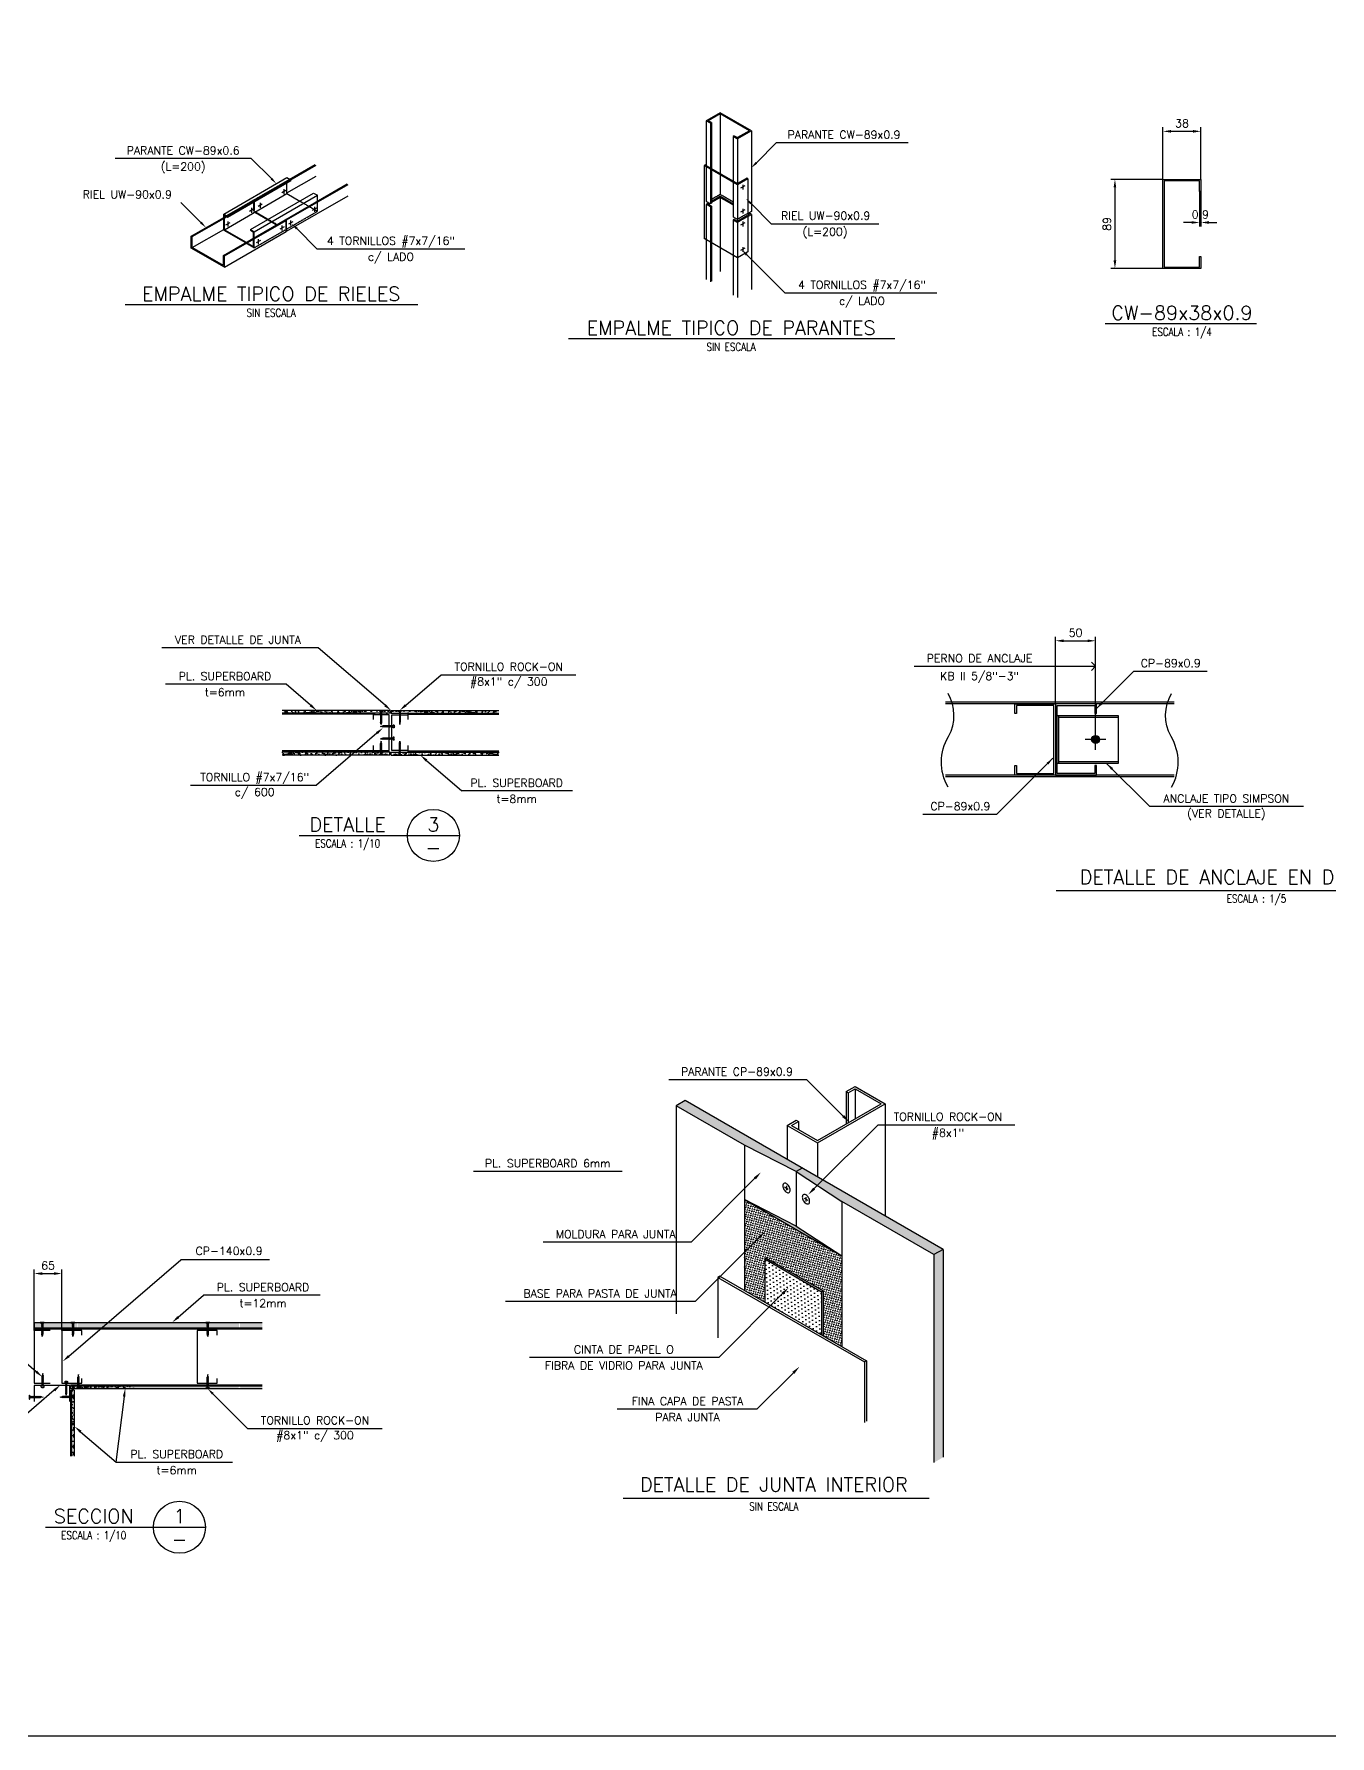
# Model space of a CAD drawing. Header units: millimetres. Extents: x -249630 to 95394, y -188036 to 109963.
# Drawn here: x 45559 to 57700, y 209 to 16156 of the extents above; entities that cross this region are included whole.
import ezdxf
from ezdxf.enums import TextEntityAlignment as Align

# ---------------------------------------------------------------- set-up
doc = ezdxf.new("R2010")
doc.units = ezdxf.units.MM
doc.header["$PDMODE"] = 2
doc.linetypes.add('HID1P5', pattern=[2, 1.5, -0.5])
doc.linetypes.add('HID2', pattern=[2.5, 2, -0.5])
for name, color, linetype in [('05', 5, 'Continuous'), ('cotas', 1, 'Continuous'), ('DETALLES', 3, 'Continuous'), ('GENERAL', 3, 'Continuous'), ('SCREW', 2, 'Continuous'), ('SIMBOLOS', 2, 'Continuous'), ('TEXTOS', 11, 'Continuous'), ('TITULOS', 180, 'Continuous')]:
    doc.layers.add(name, color=color, linetype=linetype)
doc.styles.add('ROMANS', font='romans')
doc.dimstyles.new('1-37°5', dxfattribs={"dimscale": 0, "dimtxt": 75, "dimasz": 75, "dimexe": 37.5, "dimexo": 0, "dimgap": 37.5, "dimtad": 1, "dimdec": 0, "dimzin": 0, "dimdsep": 46, "dimtxsty": 'ROMANS', "dimcen": 0.09, "dimclrd": 1, "dimclre": 1, "dimclrt": 4, "dimadec": 0, "dimazin": 0, "dimtfac": 1, "dimtdec": 1, "dimtix": 1, "dimtmove": 2, "dimatfit": 3, "dimfxl": 1, "dimtolj": 1, "dimtzin": 0, "dimarcsym": 0})
doc.dimstyles.new('1-4', dxfattribs={"dimscale": 0, "dimtxt": 75, "dimasz": 75, "dimexe": 37.5, "dimexo": 0, "dimgap": 37.5, "dimtad": 1, "dimdec": 0, "dimlfac": 0.106667, "dimzin": 0, "dimdsep": 46, "dimtxsty": 'ROMANS', "dimcen": 0.09, "dimclrd": 1, "dimclre": 1, "dimclrt": 4, "dimadec": 0, "dimazin": 0, "dimtfac": 1, "dimtdec": 0, "dimtix": 1, "dimtmove": 2, "dimatfit": 3, "dimfxl": 1, "dimtolj": 1, "dimtzin": 0, "dimarcsym": 0})
doc.dimstyles.get("Standard").update_dxf_attribs({"dimtxt": 0.18, "dimasz": 0.18, "dimexe": 0.18, "dimexo": 0.0625, "dimgap": 0.09, "dimtad": 0, "dimtih": 1, "dimtoh": 1, "dimdec": 4, "dimzin": 0, "dimdsep": 46, "dimtxsty": 'Standard', "dimcen": 0.09, "dimadec": 0, "dimazin": 0, "dimtfac": 1, "dimtdec": 4, "dimtofl": 0, "dimtmove": 0, "dimatfit": 3, "dimfxl": 1, "dimtolj": 1, "dimtzin": 0, "dimarcsym": 0})
pattern_1 = [(127.5, (12200.59, -8164.176), (-38.536475, -1.259867), [0, -30.4, 0, -34, 0, -32.5]), (97.5, (12200.59, -8164.176), (-56.44292, 35.395534), [0, -16.4, 0, -27.4, 0, -10.5]), (57.5, (12200.59, -8188.776), (-0.11318, 62.282837), [0, -10, 0, -36, 0, -47]), (47.5, (12200.59, -8188.776), (-17.55351, 60.12253), [0, -5, 0, -23.6, 0, -27])]
pattern_2 = [(52.5, (87622.742, -8573.42), (38.536475, -1.259867), [0, -30.4, 0, -34, 0, -32.5]), (82.5, (87622.74, -8573.42), (56.44292, 35.395534), [0, -16.4, 0, -27.4, 0, -10.5]), (122.5, (87622.742, -8598.02), (0.11318, 62.282837), [0, -10, 0, -36, 0, -47]), (132.5, (87622.74, -8598.02), (17.55351, 60.12253), [0, -5, 0, -23.6, 0, -27])]
pattern_3 = [(37.5, (387.368, 47582.122), (-1.259867, 38.536475), [0, -30.4, 0, -34, 0, -32.5]), (7.5, (387.37, 47582.12), (35.395534, 56.44292), [0, -16.4, 0, -27.4, 0, -10.5]), (327.5, (362.768, 47582.122), (62.282837, 0.113181), [0, -10, 0, -36, 0, -47]), (317.5, (362.77, 47582.12), (60.12253, 17.55351), [0, -5, 0, -23.6, 0, -27])]
pattern_4 = [(142.5, (97409.544, 47582.122), (1.259867, 38.536475), [0, -30.4, 0, -34, 0, -32.5]), (172.5, (97409.544, 47582.12), (-35.395534, 56.44292), [0, -16.4, 0, -27.4, 0, -10.5]), (212.5, (97434.144, 47582.122), (-62.282837, 0.113181), [0, -10, 0, -36, 0, -47]), (222.5, (97434.144, 47582.12), (-60.12253, 17.55351), [0, -5, 0, -23.6, 0, -27])]

# ---------------------------------------------------------------- blocks, each defined once
blk = doc.blocks.new('SCREW3')
at = {"layer": 'SIMBOLOS', "color": 1}
for p, q in [((-3.6, 3), (-3.6, 1)), ((-3.6, 1), (3.6, 1)), ((-2, -0.8), (2, 0.8)), ((-1.2, 1), (-1.2, -25)), ((-1.2, 1), (1.2, 1)), ((1.2, 1), (1.2, -25)), ((3.6, 3), (3.6, 1)), ((-2, -3.3), (2, -1.7)), ((-2, -5.8), (2, -4.2)), ((-2, -8.3), (2, -6.7)), ((-2, -10.8), (2, -9.2)), ((-2, -13.3), (2, -11.7)), ((-2, -15.8), (2, -14.2)), ((-2, -18.3), (2, -16.7)), ((-2, -20.8), (2, -19.2)), ((-2, -23.3), (2, -21.7)), ((-2, -25.8), (2, -24.2)), ((-1.2, -25), (0, -31)), ((0, -31), (1.2, -25))]:
    blk.add_line(p, q, dxfattribs=at)
blk.add_arc((0, -3), 6.98, 58.9518, 121.0482, dxfattribs=at)
blk = doc.blocks.new('SCREW1')
at = {"layer": 'SIMBOLOS', "color": 1}
for p, q in [((-5, 0), (5, 0)), ((-5, 0), (-5, -1)), ((5, 0), (5, -1)), ((-5, -1), (5, -1)), ((-5, -1), (-1.2, -3)), ((-2, -7.3), (2, -5.7)), ((-2, -9.8), (2, -8.2)), ((-2, -12.3), (2, -10.7)), ((-2, -14.8), (2, -13.2)), ((-2, -17.3), (2, -15.7)), ((-2, -19.8), (2, -18.2)), ((-2, -22.3), (2, -20.7)), ((-2, -24.8), (2, -23.2)), ((-2, -27.3), (2, -25.7)), ((-2, -29.8), (2, -28.2)), ((-1.2, -3), (-1.2, -29)), ((-1.2, -3), (1.2, -3)), ((-1.2, -29), (0, -35)), ((0, -35), (1.2, -29)), ((5, -1), (1.2, -3)), ((1.2, -3), (1.2, -29))]:
    blk.add_line(p, q, dxfattribs=at)
blk = doc.blocks.new('*D274')
at = {"layer": 'Defpoints', "color": 0, "transparency": 16777216}
for p in [(45820, 4542), (45560, 4009), (45820, 4009)]:
    blk.add_point(p, dxfattribs=at)
at = {"layer": 'GENERAL', "color": 1, "lineweight": -2, "transparency": 16777216}
for p, q in [((45560, 4009), (45560, 4579)), ((45635, 4542), (45745, 4542)), ((45820, 4009), (45820, 4579))]:
    blk.add_line(p, q, dxfattribs=at)
at = {"layer": 'GENERAL', "color": 1, "transparency": 16777216}
for points in [[(45635, 4554), (45635, 4529), (45560, 4542)], [(45745, 4554), (45745, 4529), (45820, 4542)]]:
    blk.add_solid(points, dxfattribs=at)
at = {"layer": 'GENERAL', "color": 4, "transparency": 16777216, "insert": (45690, 4617), "char_height": 75, "attachment_point": 5, "style": 'ROMANS'}
blk.add_mtext('\\A1;65', dxfattribs=at)
blk = doc.blocks.new('BL_904')
at = {"layer": 'SCREW', "color": 3}
for p, q in [((0.027, 0.016), (-0.027, -0.016)), ((0.027, -0.016), (-0.027, 0.016))]:
    blk.add_line(p, q, dxfattribs=at)
blk = doc.blocks.new('TOR')
at = {"layer": 'SCREW', "color": 3}
blk.add_lwpolyline([(79131.82, -73610.55, 0.058752), (79131.7, -73610.56, 0.072341), (79131.6, -73610.6, 0.106617), (79131.53, -73610.66, 0.156851), (79131.51, -73610.72, 0.156851), (79131.53, -73610.79, 0.106617), (79131.6, -73610.85, 0.072341), (79131.7, -73610.89, 0.058752), (79131.82, -73610.9, 0.058752), (79131.94, -73610.89, 0.072341), (79132.04, -73610.85, 0.106617), (79132.11, -73610.79, 0.156851), (79132.13, -73610.72, 0.156851), (79132.11, -73610.66, 0.106617), (79132.04, -73610.6, 0.072341), (79131.94, -73610.56, 0.058752)], format="xyb", close=True, dxfattribs=at)
at = {"layer": 'SCREW', "xscale": 4, "yscale": 4, "zscale": 4}
blk.add_blockref('BL_904', (79131.82, -73610.72), dxfattribs=at)
blk = doc.blocks.new('*D280')
at = {"layer": 'Defpoints', "color": 0, "transparency": 16777216}
for p in [(55504, 10471), (55129, 9890), (55504, 9546)]:
    blk.add_point(p, dxfattribs=at)
at = {"layer": 'GENERAL', "color": 1, "lineweight": -2, "transparency": 16777216}
for p, q in [((55129, 9890), (55129, 10508)), ((55204, 10471), (55429, 10471)), ((55504, 9546), (55504, 10508))]:
    blk.add_line(p, q, dxfattribs=at)
at = {"layer": 'GENERAL', "color": 1, "transparency": 16777216}
for points in [[(55204, 10483), (55204, 10458), (55129, 10471)], [(55429, 10483), (55429, 10458), (55504, 10471)]]:
    blk.add_solid(points, dxfattribs=at)
at = {"layer": 'GENERAL', "color": 4, "transparency": 16777216, "insert": (55317, 10546), "char_height": 75, "attachment_point": 5, "style": 'ROMANS'}
blk.add_mtext('\\A1;50', dxfattribs=at)
blk = doc.blocks.new('*D294')
at = {"layer": 'Defpoints', "color": 0, "transparency": 16777216}
for p in [(56136, 14794), (55686, 13960), (56136, 13960)]:
    blk.add_point(p, dxfattribs=at)
at = {"layer": 'GENERAL', "color": 1, "lineweight": -2, "transparency": 16777216}
for p, q in [((56136, 14794), (55648, 14794)), ((55686, 14719), (55686, 14035)), ((56136, 13960), (55648, 13960))]:
    blk.add_line(p, q, dxfattribs=at)
at = {"layer": 'GENERAL', "color": 1, "transparency": 16777216}
for points in [[(55673, 14719), (55698, 14719), (55686, 14794)], [(55673, 14035), (55698, 14035), (55686, 13960)]]:
    blk.add_solid(points, dxfattribs=at)
at = {"layer": 'GENERAL', "color": 4, "transparency": 16777216, "insert": (55611, 14377), "char_height": 75, "attachment_point": 5, "rotation": 90, "style": 'ROMANS'}
blk.add_mtext('\\A1;89', dxfattribs=at)
blk = doc.blocks.new('*D304')
at = {"layer": 'Defpoints', "color": 0, "transparency": 16777216}
for p in [(56136, 15244), (56136, 14794), (56492, 14794)]:
    blk.add_point(p, dxfattribs=at)
at = {"layer": 'GENERAL', "color": 1, "lineweight": -2, "transparency": 16777216}
for p, q in [((56136, 14794), (56136, 15282)), ((56417, 15244), (56211, 15244)), ((56492, 14794), (56492, 15282))]:
    blk.add_line(p, q, dxfattribs=at)
at = {"layer": 'GENERAL', "color": 1, "transparency": 16777216}
for points in [[(56211, 15257), (56211, 15232), (56136, 15244)], [(56417, 15257), (56417, 15232), (56492, 15244)]]:
    blk.add_solid(points, dxfattribs=at)
at = {"layer": 'GENERAL', "color": 4, "transparency": 16777216, "insert": (56314, 15319), "char_height": 75, "attachment_point": 5, "style": 'ROMANS'}
blk.add_mtext('\\A1;38', dxfattribs=at)
blk = doc.blocks.new('*D305')
at = {"layer": 'Defpoints', "color": 0, "transparency": 16777216}
for p in [(56479, 14682), (56492, 14682), (56492, 14390)]:
    blk.add_point(p, dxfattribs=at)
at = {"layer": 'GENERAL', "color": 1, "lineweight": -2, "transparency": 16777216}
for p, q in [((56479, 14682), (56479, 14353)), ((56492, 14682), (56492, 14353)), ((56404, 14390), (56329, 14390)), ((56479, 14390), (56492, 14390)), ((56567, 14390), (56642, 14390))]:
    blk.add_line(p, q, dxfattribs=at)
at = {"layer": 'GENERAL', "color": 1, "transparency": 16777216}
for points in [[(56404, 14403), (56404, 14378), (56479, 14390)], [(56567, 14403), (56567, 14378), (56492, 14390)]]:
    blk.add_solid(points, dxfattribs=at)
at = {"layer": 'GENERAL', "color": 4, "transparency": 16777216, "insert": (56486, 14465), "char_height": 75, "attachment_point": 5, "style": 'ROMANS'}
blk.add_mtext('\\A1;0.9', dxfattribs=at)

msp = doc.modelspace()

# ---------------------------------------------------------------- hatches: boundary and pattern name
h = msp.add_hatch()
h.set_pattern_fill('AR-SAND', color=1, scale=20, angle=90, style=0)
h.set_pattern_definition(pattern_2)
h.paths.add_polyline_path([(47486.966, 4073.177), (47501.216, 4080.677), (47501.216, 4084.427), (47697.038, 4084.427), (47697.038, 4034.427), (47486.966, 4034.427)])
h.paths.add_polyline_path([(46302.021, 4084.427), (47463.716, 4084.427), (47463.716, 4080.677), (47477.966, 4073.177), (47477.966, 4034.427), (46243.997, 4034.427)])
h.paths.add_polyline_path([(45972.031, 4048.813), (45972.031, 4073.177), (45986.281, 4080.677), (45986.281, 4084.427), (46302.021, 4084.427), (46243.997, 4034.427), (45972.031, 4034.427)])
h.paths.add_polyline_path([(45639.936, 4073.177), (45654.186, 4080.677), (45654.186, 4084.427), (45948.781, 4084.427), (45948.781, 4080.677), (45963.031, 4073.177), (45963.031, 4034.427), (45639.936, 4034.427)])
h.paths.add_polyline_path([(45560.436, 4084.427), (45616.686, 4084.427), (45616.686, 4080.677), (45630.936, 4073.177), (45630.936, 4034.427), (45560.436, 4034.427)])
h = msp.add_hatch()
h.set_pattern_fill('AR-SAND', color=1, scale=20, angle=90, style=0)
h.set_pattern_definition(pattern_2)
h.paths.add_polyline_path([(47486.966, 3474.427), (47486.966, 3489.416), (47486.993, 3489.427), (47697.038, 3489.427), (47697.038, 3463.177), (47501.216, 3463.177), (47501.216, 3466.927)])
h.paths.add_polyline_path([(45972.031, 3489.416), (45972.057, 3489.427), (47477.966, 3489.427), (47477.966, 3474.427), (47463.716, 3466.927), (47463.716, 3463.177), (45986.281, 3463.177), (45986.281, 3466.927), (45972.031, 3474.427)])
h.paths.add_polyline_path([(45899.186, 3489.427), (45963.031, 3489.427), (45963.031, 3474.427), (45948.781, 3466.927), (45948.781, 3463.177), (45899.186, 3463.177)])
h = msp.add_hatch()
h.set_pattern_fill('AR-SAND', color=1, scale=20, angle=90, style=0)
h.set_pattern_definition(pattern_1)
h.paths.add_polyline_path([(46494.186, 3463.177), (46494.186, 3489.427), (45973.712, 3489.427), (45973.686, 3489.416), (45973.686, 3474.427), (45987.936, 3466.927), (45987.936, 3463.177)])
h.paths.add_polyline_path([(45899.186, 3489.427), (45899.186, 3463.177), (45950.436, 3463.177), (45950.436, 3466.927), (45964.686, 3474.427), (45964.686, 3489.427)])
h = msp.add_hatch()
h.set_pattern_fill('AR-SAND', color=1, scale=20, angle=90, style=0)
h.set_pattern_definition(pattern_1)
h.paths.add_polyline_path([(45935.436, 3365.162), (45931.686, 3365.162), (45924.186, 3379.412), (45909.197, 3379.412), (45909.186, 3379.386), (45909.186, 2829.427), (45935.436, 2829.427)])
h.paths.add_polyline_path([(45935.436, 3448.177), (45909.186, 3448.177), (45909.186, 3388.412), (45924.186, 3388.412), (45931.686, 3402.662), (45935.436, 3402.662)])
at = {"layer": 'DETALLES'}
h = msp.add_hatch(dxfattribs=at)
h.set_pattern_fill('AR-SAND', color=1, scale=20, style=0)
h.set_pattern_definition(pattern_3)
h.paths.add_polyline_path([(48786.395, 9792.229), (48786.395, 9807.229), (48772.145, 9814.729), (48772.145, 9818.479), (47884.706, 9818.479), (47884.706, 9792.229)])
h.paths.add_polyline_path([(48795.395, 9807.229), (48795.395, 9792.24), (48795.422, 9792.229), (48826.206, 9792.229), (48826.206, 9798.479, -0.277777778), (48853.206, 9798.479), (48853.206, 9792.229), (48893.456, 9792.229), (48893.456, 9818.479), (48809.645, 9818.479), (48809.645, 9814.729)])
h = msp.add_hatch(dxfattribs=at)
h.set_pattern_fill('AR-SAND', color=1, scale=20, style=0)
h.set_pattern_definition(pattern_4)
h.paths.add_polyline_path([(49010.517, 9792.229), (49010.517, 9807.229), (49024.767, 9814.729), (49024.767, 9818.479), (49912.206, 9818.479), (49912.206, 9792.229)])
h.paths.add_polyline_path([(49001.517, 9807.229), (49001.517, 9792.24), (49001.491, 9792.229), (48970.706, 9792.229), (48970.706, 9798.479, 0.277777778), (48943.706, 9798.479), (48943.706, 9792.229), (48903.456, 9792.229), (48903.456, 9818.479), (48987.267, 9818.479), (48987.267, 9814.729)])
h = msp.add_hatch(dxfattribs=at)
h.set_pattern_fill('AR-SAND', color=1, scale=20, style=0)
h.set_pattern_definition(pattern_3)
h.paths.add_polyline_path([(48772.145, 9398.479), (48772.145, 9402.229), (48786.395, 9409.729), (48786.395, 9428.479), (47884.706, 9428.479), (47884.706, 9398.479)])
h.paths.add_polyline_path([(48893.456, 9398.479), (48893.456, 9428.479), (48853.206, 9428.479), (48853.206, 9422.229, -0.277777778), (48826.206, 9422.229), (48826.206, 9428.479), (48795.395, 9428.479), (48795.395, 9409.729), (48809.645, 9402.229), (48809.645, 9398.479)])
h = msp.add_hatch(dxfattribs=at)
h.set_pattern_fill('AR-SAND', color=1, scale=20, style=0)
h.set_pattern_definition(pattern_4)
h.paths.add_polyline_path([(49024.767, 9398.479), (49024.767, 9402.229), (49010.517, 9409.729), (49010.517, 9428.479), (49912.206, 9428.479), (49912.206, 9398.479)])
h.paths.add_polyline_path([(48903.456, 9398.479), (48903.456, 9428.479), (48943.706, 9428.479), (48943.706, 9422.229, 0.277777778), (48970.706, 9422.229), (48970.706, 9428.479), (49001.517, 9428.479), (49001.517, 9409.729), (48987.267, 9402.229), (48987.267, 9398.479)])
at = {"layer": 'GENERAL'}
h = msp.add_hatch(dxfattribs=at)
h.set_pattern_fill('AR-SAND', color=1, scale=15.055763, style=0)
h.set_pattern_definition([(37.5, (-10781.492, 35505.295), (-0.948413, 29.009802), [0, -22.88476, 0, -25.594797, 0, -24.465615]), (7.5, (-10781.492, 35505.295), (26.645339, 42.489562), [0, -12.3457256, 0, -20.626395, 0, -7.9042756]), (327.5, (-10800.01, 35505.295), (46.885782, 0.085201), [0, -7.5278815, 0, -27.100373, 0, -35.381043]), (317.5, (-10800.01, 35505.295), (45.25953, 13.214075), [0, -3.763941, 0, -17.7658, 0, -20.32528])])
h.paths.add_polyline_path([(54075.607, 4768.345), (53989.871, 4718.845), (53989.871, 2770.472), (54075.607, 2819.972)])
h.paths.add_polyline_path([(52756.951, 5529.672), (52699.793, 5496.672), (53128.476, 5216.172), (53989.871, 4718.845), (54075.607, 4768.345)])
h.paths.add_polyline_path([(52213.953, 5744.172), (52699.793, 5496.672), (52756.951, 5529.672), (51660.733, 6162.574), (51574.996, 6113.074)])
h = msp.add_hatch(dxfattribs=at)
h.set_pattern_fill('AR-SAND', color=9, scale=6, angle=30, style=0)
h.set_pattern_definition([(67.5, (-10781.492, 35505.295), (-6.1077944, 9.8230899), [0, -9.12, 0, -10.2, 0, -9.75]), (37.5, (-10781.492, 35505.295), (0.7295913, 19.9736312), [0, -4.92, 0, -8.22, 0, -3.15]), (357.5, (-10787.884, 35501.605), (16.1645786, 9.3718309), [0, -3, 0, -10.8, 0, -14.1]), (347.5, (-10787.884, 35501.605), (12.9872653, 13.578916), [0, -1.5, 0, -7.08, 0, -8.1])])
h.paths.add_polyline_path([(53128.476, 4706.501), (52699.793, 4987.001), (52213.953, 5234.501)])
h = msp.add_hatch(dxfattribs=at)
h.set_pattern_fill('DASH', color=9, scale=120, angle=30, style=0)
h.set_pattern_definition([(30, (-10781.492, 35505.295), (5.490381, 20.490381), [15, -15])])
h.paths.add_polyline_path([(52951.807, 4378.601), (52951.807, 3958.493), (53128.476, 3856.493), (53128.476, 4706.501), (52213.953, 5234.501), (52213.953, 4384.493), (52404.479, 4274.493), (52404.479, 4678.601), (52418.335, 4686.601)])
h = msp.add_hatch(dxfattribs=at)
h.set_pattern_fill('DOTS', color=1, scale=560, angle=30, style=0)
h.set_pattern_definition([(30, (-10781.492, 35505.295), (-2.344555, 39.060889), [0, -35])])
h.paths.add_polyline_path([(52937.95, 3966.493), (52937.95, 4370.601), (52404.479, 4678.601), (52404.479, 4274.493)])

# ---------------------------------------------------------------- linework, layer by layer
at = {"layer": 'cotas', "color": 1}
for p, q in [((48221.928, 10405.924), (46754.728, 10405.924)), ((47922.003, 10063.366), (46789.851, 10063.366)), ((50603.775, 9063.766), (49567.334, 9063.766)), ((48240.227, 4338.126), (47147.933, 4338.126)), ((46326.847, 2774.111), (47417.108, 2774.111))]:
    msp.add_line(p, q, dxfattribs=at)
at = {"layer": 'DETALLES', "color": 3}
for p, q in [((51987.098, 15418.723), (51857.194, 15343.723)), ((51857.194, 15343.723), (51857.194, 14923.723)), ((51896.165, 15321.223), (51857.194, 15343.723)), ((51987.055, 15408.114), (51875.539, 15343.731)), ((51905.345, 15326.523), (51875.539, 15343.731)), ((51905.345, 15326.523), (51896.165, 15321.223)), ((51896.165, 15321.223), (51896.165, 14901.223)), ((51905.345, 15326.523), (51905.345, 14895.923)), ((51987.055, 15408.114), (51987.055, 14848.748)), ((52261.007, 15249.948), (51987.055, 15408.114)), ((52279.382, 15249.973), (51987.098, 15418.723)), ((52119.686, 15202.773), (52110.507, 15197.473)), ((52110.507, 15197.473), (52149.478, 15174.973)), ((52110.507, 15197.473), (52110.507, 14777.473)), ((52119.686, 15202.773), (52149.492, 15185.564)), ((52279.382, 15249.973), (52149.478, 15174.973)), ((52149.478, 15174.973), (52149.478, 14754.973)), ((52261.007, 15249.948), (52149.492, 15185.564)), ((52279.382, 15249.973), (52279.382, 14494.681)), ((47948.701, 14792.286), (48192.342, 14932.953)), ((47957.866, 14786.995), (48201.508, 14927.661)), ((51857.038, 14934.232), (51838.272, 14923.398)), ((51838.272, 14923.398), (51838.272, 14239.482)), ((52149.478, 14743.723), (51838.272, 14923.398)), ((51857.194, 14923.723), (52149.478, 14754.973)), ((47335.7, 14468.953), (47927.988, 14810.911)), ((47371.784, 14448.12), (47964.073, 14790.078)), ((47371.784, 14440.903), (47964.073, 14782.861)), ((47916.442, 14418.911), (48493.791, 14752.244)), ((47925.607, 14413.62), (48502.957, 14746.953)), ((47927.988, 14667.828), (48201.508, 14825.744)), ((47927.988, 14810.911), (47964.073, 14790.078)), ((47927.988, 14660.911), (47927.988, 14762.028)), ((52237.163, 14805.598), (52149.478, 14754.973)), ((52246.906, 14799.973), (52149.478, 14743.723)), ((52149.478, 14743.723), (52149.478, 14059.807)), ((52246.906, 14799.973), (52237.163, 14805.598)), ((52246.906, 14799.973), (52246.906, 14116.057)), ((47341.95, 14322.562), (47927.988, 14660.911)), ((47585.909, 14324.495), (48178.197, 14666.453)), ((47621.993, 14303.662), (48214.282, 14645.62)), ((47925.607, 14307.786), (48502.957, 14641.119)), ((47927.988, 14660.911), (48048.294, 14591.453)), ((48178.197, 14666.453), (48214.282, 14645.62)), ((48214.282, 14590.869), (48214.282, 14645.62)), ((47031.869, 14262.953), (47335.7, 14438.37)), ((47041.035, 14257.662), (47335.7, 14427.787)), ((47333.318, 14082.245), (47910.668, 14415.578)), ((47335.7, 14318.953), (47335.7, 14468.953)), ((47335.7, 14468.953), (47371.784, 14448.12)), ((47341.95, 14322.562), (47341.95, 14458.128)), ((47341.95, 14458.128), (47371.784, 14440.903)), ((47342.484, 14076.953), (47919.833, 14410.286)), ((47919.833, 14410.286), (47910.668, 14415.578)), ((47925.607, 14413.62), (47916.442, 14418.911)), ((47916.442, 14412.245), (47916.442, 14418.911)), ((47919.833, 14304.453), (47919.833, 14410.286)), ((47925.607, 14307.786), (47925.607, 14413.62)), ((52279.382, 14494.681), (52246.906, 14475.931)), ((52279.382, 14466.348), (52279.382, 13762.532)), ((47031.869, 14150.453), (47031.869, 14262.953)), ((47041.035, 14257.662), (47031.869, 14262.953)), ((47041.035, 14155.745), (47335.7, 14325.87)), ((47041.035, 14155.745), (47041.035, 14257.662)), ((47335.7, 14318.953), (47539.504, 14201.286)), ((47341.95, 14322.562), (47545.754, 14204.895)), ((47342.484, 13971.12), (47919.833, 14304.453)), ((47585.909, 14324.495), (47621.993, 14303.662)), ((47585.909, 14317.278), (47615.743, 14300.053)), ((47615.743, 14245.303), (47615.743, 14300.053)), ((47621.993, 14248.911), (47621.993, 14303.662)), ((47925.607, 14307.786), (47919.833, 14311.12)), ((52149.478, 14059.807), (51838.272, 14239.482)), ((51857.194, 14228.557), (51857.194, 13856.282)), ((51896.165, 14206.057), (51896.165, 13833.782)), ((51905.345, 14200.757), (51905.345, 13839.082)), ((47342.484, 13971.12), (47031.869, 14150.453)), ((47333.318, 13986.995), (47041.035, 14155.745)), ((47333.318, 13986.995), (47333.318, 14082.245)), ((47342.484, 14076.953), (47333.318, 14082.245)), ((47342.484, 13971.12), (47342.484, 14076.953)), ((52110.507, 14082.307), (52110.507, 13710.032)), ((52246.906, 14116.057), (52149.478, 14059.807)), ((52149.478, 14059.807), (52149.478, 13687.532))]:
    msp.add_line(p, q, dxfattribs=at)
at = {"layer": 'DETALLES', "color": 1, "linetype": 'HID1P5'}
for p, q in [((51857.194, 14923.723), (51857.194, 14588.431)), ((51896.165, 14901.223), (51896.165, 14565.931)), ((51905.345, 14895.923), (51905.345, 14571.231)), ((51987.055, 14848.748), (51987.055, 14652.773)), ((52110.507, 14777.473), (52110.507, 14442.181)), ((47618.384, 14590.995), (47609.219, 14596.286)), ((47614.993, 14592.953), (47614.993, 14599.62)), ((47624.158, 14594.328), (47614.993, 14599.62)), ((47618.384, 14495.745), (47618.384, 14590.995)), ((47624.158, 14499.078), (47624.158, 14594.328)), ((48048.294, 14591.453), (48214.282, 14495.62)), ((48214.282, 14495.62), (48214.282, 14590.869)), ((51857.194, 14588.431), (51896.165, 14565.931)), ((51881.732, 14574.265), (51857.194, 14560.098)), ((51896.165, 14537.598), (51857.194, 14560.098)), ((51857.194, 14560.098), (51857.194, 14228.557)), ((51890.897, 14568.973), (51875.539, 14560.106)), ((51905.345, 14542.898), (51875.539, 14560.106)), ((51905.345, 14571.231), (51896.165, 14565.931)), ((51905.345, 14542.898), (51896.165, 14537.598)), ((51896.165, 14537.598), (51896.165, 14206.057)), ((51987.011, 14652.798), (51905.345, 14605.648)), ((51987.098, 14635.098), (51905.345, 14587.898)), ((51987.055, 14624.49), (51905.345, 14577.315)), ((51905.345, 14542.898), (51905.345, 14200.757)), ((52110.507, 14581.498), (51987.011, 14652.798)), ((51987.055, 14624.49), (51987.055, 14149.644)), ((52110.507, 14553.215), (51987.055, 14624.49)), ((52110.507, 14563.848), (51987.098, 14635.098)), ((47828.179, 14367.953), (47618.384, 14489.078)), ((47833.953, 14371.286), (47624.158, 14492.411)), ((52110.507, 14442.181), (52149.478, 14419.681)), ((52119.686, 14419.148), (52110.507, 14413.848)), ((52110.507, 14413.848), (52149.478, 14391.348)), ((52110.507, 14413.848), (52110.507, 14082.307)), ((52119.686, 14419.148), (52149.492, 14401.94)), ((52246.906, 14475.931), (52149.478, 14419.681)), ((52246.906, 14447.598), (52149.478, 14391.348)), ((52246.833, 14458.14), (52149.492, 14401.94)), ((47539.504, 14201.286), (47621.993, 14153.662)), ((47545.754, 14204.895), (47615.743, 14164.487)), ((47615.743, 14164.487), (47615.743, 14245.303)), ((47621.993, 14153.662), (47621.993, 14248.911))]:
    msp.add_line(p, q, dxfattribs=at)
at = {"layer": 'DETALLES', "color": 1, "linetype": 'HID2'}
for p, q in [((47614.993, 14599.62), (47948.701, 14792.286)), ((47624.158, 14594.328), (47957.866, 14786.995)), ((47335.7, 14438.37), (47609.219, 14596.286)), ((47335.7, 14427.787), (47618.384, 14590.995)), ((47916.442, 14323.661), (48214.282, 14495.62)), ((47621.993, 14153.662), (47910.668, 14320.328))]:
    msp.add_line(p, q, dxfattribs=at)
at = {"layer": 'DETALLES', "color": 2}
for p, q in [((47918.606, 14690.578), (47879.635, 14668.078)), ((47899.121, 14701.828), (47899.121, 14656.828)), ((52217.677, 14733.098), (52178.706, 14710.598)), ((52198.192, 14744.348), (52198.192, 14699.348)), ((47614.993, 14515.286), (47576.021, 14492.786)), ((47595.507, 14526.536), (47595.507, 14481.536)), ((47696.327, 14562.245), (47657.356, 14539.745)), ((47676.841, 14573.495), (47676.841, 14528.495)), ((48204.9, 14525.286), (48165.929, 14502.786)), ((48185.414, 14536.536), (48185.414, 14491.536)), ((52198.192, 14519.37), (52198.192, 14474.37)), ((47392.713, 14386.953), (47353.742, 14364.453)), ((47373.227, 14398.203), (47373.227, 14353.203)), ((47881.801, 14361.245), (47881.801, 14316.245)), ((47982.62, 14396.953), (47943.649, 14374.453)), ((47963.135, 14408.203), (47963.135, 14363.203)), ((52217.677, 14508.12), (52178.706, 14485.62)), ((52217.677, 14387.551), (52178.706, 14365.051)), ((52198.192, 14398.801), (52198.192, 14353.801)), ((47679.006, 14221.662), (47640.035, 14199.162)), ((47659.521, 14232.912), (47659.521, 14187.912)), ((47901.286, 14349.995), (47862.315, 14327.495)), ((52217.677, 14149.182), (52178.706, 14126.682)), ((52198.192, 14160.432), (52198.192, 14115.432)), ((48893.456, 9818.479), (47884.706, 9818.479)), ((48893.456, 9792.229), (47884.706, 9792.229)), ((48739.706, 9782.229), (47884.706, 9782.229)), ((48893.456, 9818.479), (48893.456, 9792.229)), ((48893.456, 9818.479), (48893.456, 9792.229)), ((48903.456, 9818.479), (48903.456, 9792.229)), ((48903.456, 9818.479), (48903.456, 9792.229)), ((48903.456, 9818.479), (49912.206, 9818.479)), ((48903.456, 9792.229), (49912.206, 9792.229)), ((49057.206, 9782.229), (49912.206, 9782.229)), ((48739.706, 9438.479), (47884.706, 9438.479)), ((48893.456, 9428.479), (47884.706, 9428.479)), ((48893.456, 9398.479), (48893.456, 9428.479)), ((48893.456, 9398.479), (48893.456, 9428.479)), ((48903.456, 9398.479), (48903.456, 9428.479)), ((48903.456, 9398.479), (48903.456, 9428.479)), ((48903.456, 9428.479), (49912.206, 9428.479)), ((49057.206, 9438.479), (49912.206, 9438.479)), ((48893.456, 9398.479), (47884.706, 9398.479)), ((48903.456, 9398.479), (49912.206, 9398.479)), ((53166.74, 6246.911), (53251.524, 6295.861)), ((53166.74, 6246.911), (53166.74, 5943.602)), ((53166.74, 6246.911), (53186.68, 6235.399)), ((53186.68, 6235.399), (53251.524, 6272.836)), ((53186.68, 6235.399), (53186.68, 5955.114)), ((53251.524, 6295.861), (53534.137, 6132.694)), ((53251.524, 6272.836), (53494.257, 6132.694)), ((53251.524, 6272.836), (53251.524, 5992.552)), ((52898.257, 5788.594), (53494.257, 6132.694)), ((52898.257, 5765.569), (53534.137, 6132.694)), ((53534.137, 6132.694), (53534.137, 5080.964)), ((52615.644, 5928.736), (52700.428, 5977.686)), ((52615.644, 5928.736), (52898.257, 5765.569)), ((52615.644, 5928.736), (52615.644, 5611.255)), ((52655.524, 5928.736), (52720.368, 5966.174)), ((52655.524, 5928.736), (52898.257, 5788.594)), ((52700.428, 5977.686), (52720.368, 5966.174)), ((52720.368, 5966.174), (52720.368, 5891.298)), ((52898.257, 5765.569), (52898.257, 5448.089)), ((45560.436, 4084.427), (47697.038, 4084.427)), ((45560.436, 4084.427), (45560.436, 4034.427)), ((45560.436, 4034.427), (47697.038, 4034.427)), ((45560.436, 4024.427), (47697.038, 4024.427)), ((45899.186, 3499.427), (47697.038, 3499.427)), ((45899.186, 3489.427), (47697.038, 3489.427)), ((45899.186, 3463.177), (45899.186, 3489.427)), ((45899.186, 3463.177), (47697.038, 3463.177)), ((45899.186, 3448.177), (45899.186, 2829.427)), ((45909.186, 3448.177), (45909.186, 2829.427)), ((45935.436, 3448.177), (45909.186, 3448.177)), ((45935.436, 3448.177), (45935.436, 2829.427))]:
    msp.add_line(p, q, dxfattribs=at)
at = {"layer": 'DETALLES', "color": 3, "linetype": 'Continuous'}
for p, q in [((47964.073, 14790.078), (47964.073, 14782.861)), ((47371.784, 14448.12), (47371.784, 14440.903)), ((47585.909, 14324.495), (47585.909, 14317.278))]:
    msp.add_line(p, q, dxfattribs=at)
at = {"layer": 'DETALLES'}
for p, q in [((52261.007, 14466.323), (52246.906, 14474.465)), ((52246.906, 14447.598), (52279.382, 14466.348)), ((52261.007, 14466.323), (52246.906, 14458.181)), ((52279.382, 14466.348), (52254.844, 14480.515)), ((51857.194, 14228.557), (51857.194, 13856.282)), ((51987.055, 14149.644), (51987.055, 13931.307))]:
    msp.add_line(p, q, dxfattribs=at)
at = {"layer": 'DETALLES', "color": 5}
for points in [[(48736.41, 9488.479), (48736.41, 9443.479), (48886.41, 9443.479), (48886.41, 9777.229), (48736.41, 9777.229), (48736.41, 9732.229)], [(49060.502, 9488.479), (49060.502, 9443.479), (48910.502, 9443.479), (48910.502, 9777.229), (49060.502, 9777.229), (49060.502, 9732.229)], [(45710.436, 4009.427), (45710.436, 4009.427), (45560.436, 4009.427), (45560.436, 3513.927), (45710.436, 3513.927), (45710.436, 3513.927)], [(46007.009, 3964.427), (46007.009, 4009.427), (45819.509, 4009.427), (45819.509, 3513.927), (46007.009, 3513.927), (46007.009, 3558.927)], [(47274.186, 3964.427), (47274.186, 4009.427), (47086.686, 4009.427), (47086.686, 3513.927), (47274.186, 3513.927), (47274.186, 3558.927)], [(45894.186, 3343.925), (45894.186, 3343.925), (45894.186, 3493.925), (45560.436, 3493.925), (45560.436, 3343.925), (45560.436, 3343.925)]]:
    msp.add_lwpolyline(points, dxfattribs=at)
at = {"layer": 'GENERAL', "color": 4}
for p, q in [((56135.591, 14794.391), (56491.841, 14794.391)), ((56135.591, 14747.516), (56135.591, 14794.391)), ((56135.591, 13960.016), (56135.591, 14770.953)), ((56148.091, 14781.891), (56148.091, 14003.106)), ((56479.341, 14781.891), (56148.091, 14781.891)), ((56479.341, 14681.891), (56479.341, 14781.891)), ((56491.841, 14681.891), (56479.341, 14681.891)), ((56491.841, 14794.391), (56491.841, 14681.891)), ((56479.341, 14072.516), (56491.841, 14072.516)), ((56479.341, 13972.516), (56479.341, 14072.516)), ((56491.841, 14072.516), (56491.841, 13960.016)), ((56491.841, 13960.016), (56135.591, 13960.016)), ((56148.091, 14003.106), (56148.091, 13972.516)), ((56148.091, 13972.516), (56479.341, 13972.516))]:
    msp.add_line(p, q, dxfattribs=at)
at = {"layer": 'GENERAL'}
for p, q in [((55464.648, 10271.227), (55504.422, 10231.453)), ((55464.648, 10191.678), (55504.422, 10231.453)), ((56239.492, 9895.133), (54099.353, 9895.133)), ((56239.492, 9879.933), (54099.353, 9879.933)), ((54746.922, 9879.933), (55129.422, 9879.933)), ((54746.922, 9789.933), (54746.922, 9879.933)), ((54762.122, 9789.933), (54746.922, 9789.933)), ((54762.122, 9864.733), (54762.122, 9789.933)), ((55114.222, 9864.733), (54762.122, 9864.733)), ((55114.222, 9245.331), (55114.222, 9864.733)), ((55129.422, 9879.933), (55129.422, 9249.933)), ((55511.922, 9879.933), (55129.422, 9879.933)), ((55129.422, 9879.933), (55129.422, 9842.433)), ((55144.622, 9864.733), (55496.722, 9864.733)), ((55144.622, 9847.035), (55144.622, 9864.733)), ((55144.622, 9227.633), (55144.622, 9847.035)), ((55144.622, 9771.183), (55714.622, 9771.183)), ((55159.822, 9321.183), (55159.822, 9771.183)), ((55159.822, 9755.983), (55714.622, 9755.983)), ((55496.722, 9864.733), (55496.722, 9789.933)), ((55496.722, 9789.933), (55511.922, 9789.933)), ((55511.922, 9789.933), (55511.922, 9879.933)), ((55714.622, 9771.183), (55714.622, 9321.183)), ((54746.922, 9212.433), (54746.922, 9302.433)), ((54746.922, 9302.433), (54762.122, 9302.433)), ((54762.122, 9302.433), (54762.122, 9227.633)), ((55129.422, 9249.933), (55129.422, 9212.433)), ((55129.422, 9249.933), (55129.422, 9212.433)), ((55714.622, 9321.183), (55144.622, 9321.183)), ((55714.622, 9336.383), (55159.822, 9336.383)), ((55496.722, 9302.433), (55496.722, 9227.633)), ((55511.922, 9302.433), (55496.722, 9302.433)), ((55511.922, 9212.433), (55511.922, 9302.433)), ((56239.492, 9212.433), (54099.353, 9212.433)), ((56239.492, 9197.233), (54099.353, 9197.233)), ((55129.422, 9212.433), (54746.922, 9212.433)), ((54762.122, 9227.633), (55114.222, 9227.633)), ((55114.222, 9227.633), (55114.222, 9245.331)), ((55129.422, 9212.433), (55511.922, 9212.433)), ((55496.722, 9227.633), (55144.622, 9227.633)), ((51660.733, 6162.574), (51574.996, 6113.074)), ((51574.996, 6113.074), (51574.996, 4164.701)), ((52213.953, 5744.172), (51574.996, 6113.074)), ((54075.607, 4768.345), (51660.733, 6162.574)), ((52699.793, 5496.672), (52213.953, 5744.172)), ((52756.951, 5529.672), (52699.793, 5496.672)), ((52699.793, 5496.672), (52699.793, 4987.001)), ((52699.793, 5496.672), (53128.476, 5216.172)), ((53989.871, 4718.845), (53128.476, 5216.172)), ((54075.607, 4768.345), (53989.871, 4718.845)), ((53989.871, 4718.845), (53989.871, 2770.472)), ((54075.607, 4768.345), (54075.607, 2819.972))]:
    msp.add_line(p, q, dxfattribs=at)
at = {"layer": 'GENERAL', "color": 1}
for p, q in [((55504.422, 9448.683), (55504.422, 9643.683)), ((55601.922, 9546.183), (55406.922, 9546.183)), ((52699.793, 4987.001), (52213.953, 5234.501)), ((52699.793, 4987.001), (53128.476, 4706.501))]:
    msp.add_line(p, q, dxfattribs=at)
at = {"layer": 'GENERAL', "color": 9}
for p, q in [((52213.953, 5744.172), (52213.953, 5234.501)), ((53128.476, 5216.172), (53128.476, 4706.501))]:
    msp.add_line(p, q, dxfattribs=at)
at = {"layer": 'GENERAL', "color": 2}
for p, q in [((52213.953, 5234.501), (52213.953, 4384.493)), ((52213.953, 5234.501), (53128.476, 4706.501)), ((52418.335, 4686.601), (52404.479, 4678.601)), ((52404.479, 4678.601), (52404.479, 4274.493)), ((52404.479, 4678.601), (52937.95, 4370.601)), ((52418.335, 4686.601), (52951.807, 4378.601)), ((53128.476, 4706.501), (53128.476, 3856.493)), ((51985.322, 4516.493), (51966.27, 4505.493)), ((51966.27, 4505.493), (51966.27, 3938.799)), ((51966.27, 4505.493), (53338.054, 3713.493)), ((51985.322, 4516.493), (53357.107, 3724.493)), ((52951.807, 4378.601), (52937.95, 4370.601)), ((52937.95, 4370.601), (52937.95, 3966.493)), ((52951.807, 4378.601), (52951.807, 3958.493)), ((53357.107, 3724.493), (53338.054, 3713.493)), ((53338.054, 3713.493), (53338.054, 3146.799)), ((53357.107, 3724.493), (53357.107, 3157.799))]:
    msp.add_line(p, q, dxfattribs=at)
at = {"layer": 'GENERAL', "color": 1}
for points in [[(54122.296, 9099.996, -0.271332725), (54127.46, 9574.753, 0.262669104), (54122.296, 9977.811)], [(56216.549, 9099.996, 0.271332725), (56211.385, 9574.753, -0.262669104), (56216.549, 9977.811)]]:
    msp.add_lwpolyline(points, format="xyb", dxfattribs=at)
at = {"layer": 'GENERAL', "color": 2, "const_width": 37.5}
msp.add_lwpolyline([(55485.672, 9546.183, 1), (55523.172, 9546.183, 1)], format="xyb", close=True, dxfattribs=at)
at = {"layer": 'GENERAL', "color": 2}
msp.add_circle((55504.422, 9546.183), 37.5, dxfattribs=at)
at = {"layer": 'SIMBOLOS', "color": 1}
for p, q in [((52326.522, 14949.929), (52515.084, 15138.49)), ((52515.084, 15138.49), (53747.353, 15138.49)), ((47593.83, 14989.77), (46318.83, 14989.77)), ((47782.392, 14801.208), (47593.83, 14989.77)), ((47122.483, 14389.626), (46933.922, 14578.188)), ((52276.142, 14567.793), (52464.704, 14379.231)), ((52464.704, 14379.231), (53475.172, 14379.231)), ((48020.228, 14332.684), (48208.79, 14144.122)), ((48208.79, 14144.122), (49596.29, 14144.122)), ((52235.976, 14088.141), (52593.169, 13730.948)), ((52593.169, 13730.948), (54016.317, 13730.948)), ((48847.275, 9867.052), (48221.928, 10405.924)), ((53803.877, 10231.453), (55504.422, 10231.453)), ((48149.82, 9867.052), (47922.003, 10063.366)), ((49041.159, 9867.052), (49372.895, 10152.915)), ((49372.895, 10152.915), (50634.038, 10152.915)), ((55511.922, 9834.933), (55862.92, 10185.931)), ((55862.92, 10185.931), (56551.134, 10185.931)), ((48771.09, 9605.568), (48205.424, 9118.124)), ((49235.597, 9349.629), (49567.334, 9063.766)), ((55104.422, 9369.866), (54580.388, 8845.832)), ((55608.027, 9321.183), (56011.621, 8917.589)), ((47023.704, 9118.124), (48205.424, 9118.124)), ((53885.851, 8845.832), (54580.388, 8845.832)), ((57451.407, 8917.589), (56011.621, 8917.589)), ((52798.51, 6358.392), (51506.217, 6358.392)), ((53139.689, 6017.213), (52798.51, 6358.392)), ((52867.734, 5337.674), (53466.379, 5936.319)), ((53466.379, 5936.319), (54748.174, 5936.319)), ((49676.715, 5499.704), (51069.549, 5499.704)), ((52313.088, 5434.142), (51714.443, 4835.497)), ((51714.443, 4835.497), (50330.381, 4835.497)), ((52352.014, 4878.284), (51753.369, 4279.64)), ((45884.751, 3767.945), (46932.846, 4671.106)), ((47766.18, 4671.106), (46932.846, 4671.106)), ((46910.338, 4133.386), (47147.933, 4338.126)), ((52571.935, 4353.854), (51973.29, 3755.21)), ((51753.369, 4279.64), (49975.239, 4279.64)), ((45579.327, 3622.157), (45247.591, 3908.02)), ((51973.29, 3755.21), (50200.495, 3755.21)), ((52673.391, 3612.16), (52332.212, 3270.981)), ((45748.744, 3447.787), (45417.008, 3161.924)), ((46402.919, 3388.814), (46325.194, 2775.535)), ((47233.07, 3416.037), (47557.88, 3091.227)), ((52332.212, 3270.981), (51022.439, 3270.981)), ((45995.111, 3059.974), (46326.847, 2774.111)), ((47557.88, 3091.227), (48819.023, 3091.227))]:
    msp.add_line(p, q, dxfattribs=at)
for points in [[(52318.665, 14957.785), (52334.379, 14942.072), (52279.382, 14902.788)], [(47790.249, 14809.065), (47774.535, 14793.351), (47829.532, 14754.068)], [(52268.285, 14559.936), (52283.999, 14575.649), (52229.002, 14614.933)], [(47130.34, 14397.483), (47114.626, 14381.769), (47169.624, 14342.486)], [(48012.371, 14324.827), (48028.085, 14340.54), (47973.088, 14379.824)], [(52228.119, 14080.284), (52243.832, 14095.998), (52188.835, 14135.281)], [(55554.442, 9894.461), (55571.45, 9877.453), (55511.922, 9834.933)], [(48141.66, 9857.583), (48157.979, 9876.521), (48206.635, 9818.093)], [(48839.115, 9857.583), (48855.435, 9876.521), (48904.09, 9818.093)], [(49049.318, 9857.583), (49032.999, 9876.521), (48984.343, 9818.093)], [(48762.93, 9615.037), (48779.25, 9596.099), (48827.905, 9654.527)], [(49243.757, 9359.098), (49227.437, 9340.16), (49178.782, 9398.588)], [(55061.902, 9310.339), (55044.894, 9327.346), (55104.422, 9369.866)], [(55650.547, 9261.655), (55667.555, 9278.663), (55608.027, 9321.183)], [(53149.117, 6026.641), (53130.261, 6007.784), (53196.257, 5960.644)], [(52322.516, 5424.713), (52303.66, 5443.57), (52369.656, 5490.71)], [(52858.306, 5347.102), (52877.162, 5328.246), (52811.166, 5281.105)], [(52361.442, 4868.856), (52342.585, 4887.712), (52408.582, 4934.853)], [(52581.363, 4344.426), (52562.507, 4363.282), (52628.503, 4410.423)], [(46918.498, 4123.917), (46902.178, 4142.855), (46853.522, 4084.427)], [(45892.911, 3758.476), (45876.592, 3777.414), (45827.936, 3718.986)], [(52682.819, 3602.732), (52663.963, 3621.588), (52729.959, 3668.729)], [(45571.168, 3612.688), (45587.487, 3631.626), (45636.143, 3573.198)], [(45740.584, 3457.256), (45756.904, 3438.318), (45805.56, 3496.746)], [(46415.32, 3387.242), (46390.519, 3390.386), (46412.349, 3463.219)], [(47225.214, 3408.18), (47240.927, 3423.893), (47185.93, 3463.177)], [(46003.271, 3069.443), (45986.951, 3050.504), (45938.295, 3108.933)]]:
    msp.add_solid(points, dxfattribs=at)
at = {"layer": 'TITULOS', "color": 2}
for p, q in [((46411.26, 13623.313), (49153.299, 13623.313)), ((55594.981, 13444.948), (57011.977, 13444.948)), ((50565.164, 13303.282), (53624.316, 13303.282)), ((48043.743, 8646.679), (49056.243, 8646.679)), ((49056.243, 8646.679), (49543.743, 8646.679)), ((55135.947, 8129.61), (58880.751, 8129.61)), ((51077.688, 2438.534), (53944.873, 2438.534)), ((45665.042, 2164.199), (46677.542, 2164.199)), ((46677.542, 2164.199), (47165.042, 2164.199))]:
    msp.add_line(p, q, dxfattribs=at)
at = {"layer": 'TITULOS'}
msp.add_lwpolyline([(24841.783, 208.842), (69841.783, 208.842), (69841.783, 30208.842), (24841.783, 30208.842)], close=True, dxfattribs=at)
at = {"layer": 'TITULOS', "color": 2}
for centre in [(49299.993, 8646.679), (46921.292, 2164.199)]:
    msp.add_circle(centre, 243.75, dxfattribs=at)

# ---------------------------------------------------------------- block references
at = {"layer": 'GENERAL', "xscale": 158.3999999999964, "yscale": 158.3999999999964, "zscale": 158.3999999999964, "rotation": 119.9999999999995}
for p in [(-3777954.543, -16679803.942), (-3777771.995, -16679909.336)]:
    msp.add_blockref('TOR', p, dxfattribs=at)
at = {"layer": 'SIMBOLOS', "yscale": 3.75, "zscale": 3.75}
for name, p, xscale in [('SCREW1', (48810.86, 9818.479), -3.75), ('SCREW1', (48986.053, 9818.479), 3.75), ('SCREW1', (45635.436, 4084.427), -3.75), ('SCREW1', (45923.559, 4084.427), -3.75), ('SCREW1', (47185.93, 4084.427), -3.75), ('SCREW3', (45859.808, 3518.024), -3.75)]:
    msp.add_blockref(name, p, dxfattribs=dict(at, xscale=xscale))
for name, p, xscale, rotation in [('SCREW3', (48920.369, 9668.027), -3.75, 270), ('SCREW1', (48810.86, 9398.479), 3.75, 180), ('SCREW3', (48920.369, 9552.68), 3.75, 270), ('SCREW1', (48986.053, 9398.479), -3.75, 180), ('SCREW3', (45639.968, 3489.33), 3.75, 180), ('SCREW1', (45974.384, 3463.177), 3.75, 180), ('SCREW1', (47185.93, 3463.177), 3.75, 180), ('SCREW1', (45511.686, 3383.912), -3.75, 90), ('SCREW1', (45935.436, 3383.912), -3.75, 270)]:
    msp.add_blockref(name, p, dxfattribs=dict(at, xscale=xscale, rotation=rotation))

# ---------------------------------------------------------------- texts
at = {"layer": '05', "style": 'ROMANS'}
for s, p in [('EMPALME TIPICO DE RIELES', (47780.656, 13656.646)), ('CW-89x38x0.9', (56313.471, 13478.281)), ('EMPALME TIPICO DE PARANTES', (52089.581, 13336.616)), ('DETALLE', (48496.866, 8685.128)), ('3', (49299.993, 8684.179)), ('DETALLE DE ANCLAJE EN DIAGONALES', (57011.841, 8191.784)), ('DETALLE DE JUNTA INTERIOR', (52490.092, 2499.128)), ('SECCION', (46118.165, 2202.648)), ('1', (46921.292, 2201.699))]:
    msp.add_text(s, height=131.25, dxfattribs=at).set_placement(p, align=Align.CENTER)
for p in [(49299.993, 8534.179), (46921.292, 2051.699)]:
    msp.add_text('-', height=131.25, dxfattribs=at).set_placement(p, align=Align.MIDDLE)
at = {"layer": 'TEXTOS', "style": 'ROMANS'}
for s, p in [('PARANTE CW-89x0.9', (53147.7, 15175.99)), ('PARANTE CW-89x0.6', (46956.33, 15027.27)), ('(L=200)', (46956.33, 14877.27)), ('RIEL UW-90x0.9', (46432.598, 14615.688)), ('RIEL UW-90x0.9', (52975.566, 14416.731)), ('(L=200)', (52969.938, 14266.731)), ('4 TORNILLOS #7x7/16"', (48902.54, 14181.622)), ('c/ LADO', (48902.54, 14031.622)), ('4 TORNILLOS #7x7/16"', (53315.762, 13768.448)), ('c/ LADO', (53315.762, 13618.448)), ('VER DETALLE DE JUNTA', (47469.027, 10443.424)), ('TORNILLO ROCK-ON', (50006.368, 10190.415)), ('PERNO DE ANCLAJE', (54417.598, 10268.953)), ('CP-89x0.9', (56208.254, 10223.431)), ('PL. SUPERBOARD', (47347.55, 10100.866)), ('#8x1" c/ 300', (50006.368, 10051.129)), ('KB II 5/8"-3"', (54417.598, 10103.243)), ('t=6mm', (47347.55, 9950.866)), ('TORNILLO #7x7/16"', (47626.143, 9155.624)), ('c/ 600', (47626.143, 9016.338)), ('PL. SUPERBOARD', (50080.587, 9101.266)), ('t=8mm', (50080.587, 8951.266)), ('CP-89x0.9', (54237.507, 8883.332)), ('ANCLAJE TIPO SIMPSON', (56730.223, 8955.089)), ('(VER DETALLE)', (56730.223, 8815.803)), ('PARANTE CP-89x0.9', (52144.193, 6395.892)), ('TORNILLO ROCK-ON', (54121.298, 5973.819)), ('#8x1"', (54121.298, 5823.819)), ('PL. SUPERBOARD 6mm', (50371.058, 5537.204)), ('MOLDURA PARA JUNTA', (51008.16, 4872.997)), ('CP-140x0.9', (47385.865, 4716.106)), ('PL. SUPERBOARD', (47704.247, 4375.626)), ('BASE PARA PASTA DE JUNTA', (50861.862, 4317.14)), ('t=12mm', (47704.247, 4225.626)), ('CINTA DE PAPEL O', (51084.451, 3792.71)), ('FIBRA DE VIDRIO PARA JUNTA', (51084.451, 3642.71)), ('FINA CAPA DE PASTA', (51680.946, 3308.481)), ('TORNILLO ROCK-ON', (48191.353, 3128.727)), ('PARA JUNTA', (51680.946, 3158.481)), ('#8x1" c/ 300', (48191.353, 2989.441)), ('PL. SUPERBOARD', (46895.684, 2811.611)), ('t=6mm', (46895.684, 2661.611))]:
    msp.add_text(s, height=75, dxfattribs=at).set_placement(p, align=Align.CENTER)
at = {"layer": 'TITULOS', "color": 4, "style": 'ROMANS', "width": 0.8}
for s, p in [('SIN ESCALA', (47780.656, 13506.646)), ('ESCALA : 1/4', (56313.471, 13328.281)), ('SIN ESCALA', (52089.581, 13186.616)), ('ESCALA : 1/10', (48496.866, 8534.179)), ('ESCALA : 1/5', (57011.841, 8017.11)), ('SIN ESCALA', (52490.092, 2321.867)), ('ESCALA : 1/10', (46118.165, 2051.699))]:
    msp.add_text(s, height=75, dxfattribs=at).set_placement(p, align=Align.CENTER)

# ---------------------------------------------------------------- dimensions: what is measured, and where the dimension line sits
at = {"layer": 'GENERAL'}
for base, p1, p2, angle, picture, middle in [((56135.591, 15244.391), (56491.841, 14794.391), (56135.591, 14794.391), 180, '*D304', (56313.716, 15319.391)), ((55685.591, 13960.016), (56135.591, 14794.391), (56135.591, 13960.016), 90, '*D294', (55610.591, 14377.203))]:
    dim = msp.add_linear_dim(base=base, p1=p1, p2=p2, angle=angle, dimstyle='1-4', override={"dimscale": 1}, dxfattribs=at)
    dim.commit()
    dim.dimension.update_dxf_attribs({"geometry": picture, "text_midpoint": middle})
for base, p1, p2, text, dimstyle, override, picture, middle in [((56491.841, 14390.084), (56479.341, 14681.891), (56491.841, 14681.891), '0.9', '1-37°5', {"dimscale": 1}, '*D305', (56485.591, 14465.084)), ((45819.509, 4541.725), (45560.436, 4009.427), (45819.509, 4009.427), '65', 'Standard', {"dimtxt": 75, "dimasz": 75, "dimexe": 37.5, "dimexo": 0, "dimgap": 37.5, "dimtad": 1, "dimtih": 0, "dimtoh": 0, "dimdec": 0, "dimtxsty": 'ROMANS', "dimclrd": 1, "dimclre": 1, "dimclrt": 4, "dimtdec": 1, "dimtix": 1, "dimtofl": 1, "dimtmove": 2}, '*D274', (45689.972, 4616.725))]:
    dim = msp.add_linear_dim(base=base, p1=p1, p2=p2, text=text, dimstyle=dimstyle, override=override, dxfattribs=at)
    dim.commit()
    dim.dimension.update_dxf_attribs({"geometry": picture, "text_midpoint": middle})
dim = msp.add_linear_dim(base=(55504.422, 10470.528), p1=(55129.422, 9889.933), p2=(55504.422, 9546.183), dimstyle='1-4', override={"dimscale": 1, "dimlfac": 0.133333}, dxfattribs=at)
dim.commit()
dim.dimension.update_dxf_attribs({"geometry": '*D280', "text_midpoint": (55316.922, 10545.528)})

doc.saveas('drawing.dxf')
